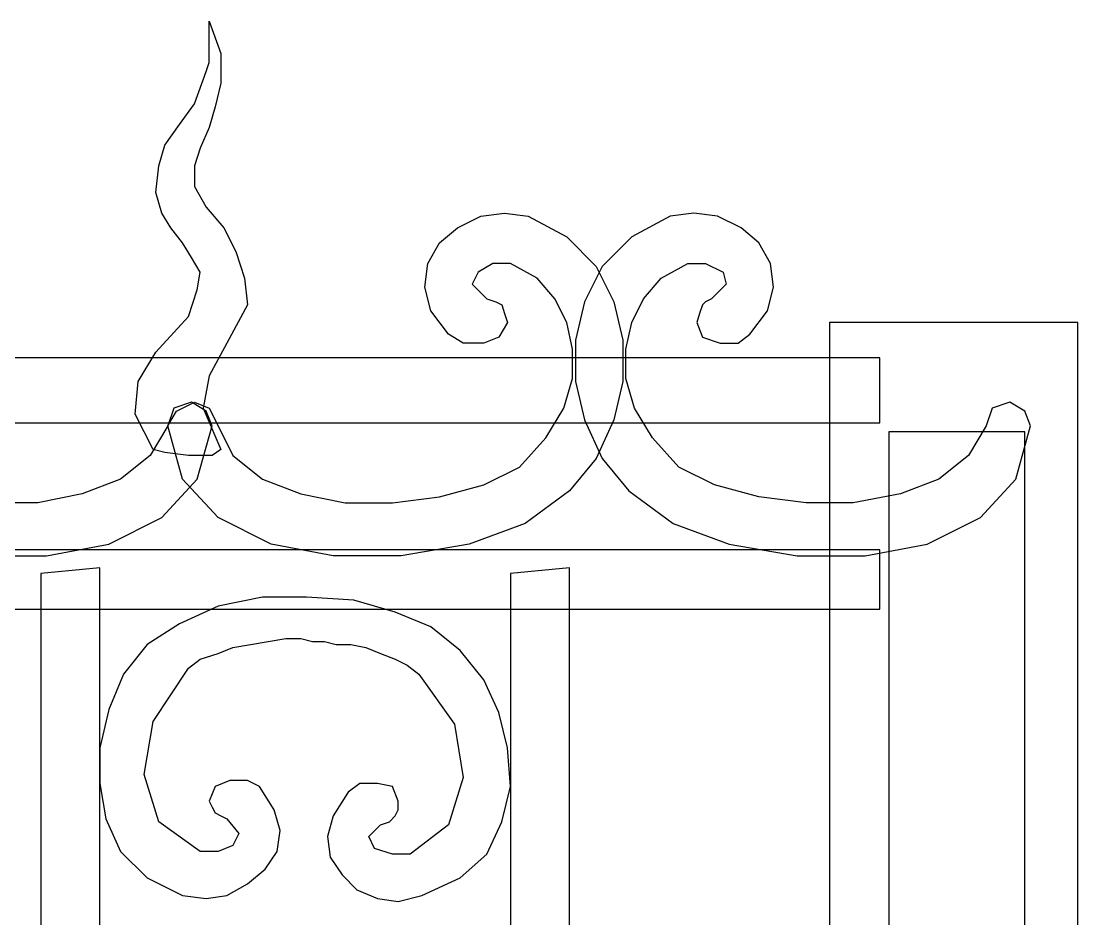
# Model space of a CAD drawing. Header units: centimetres. Extents: x -55 to 55, y -47 to 50.
# Drawn here: x 27.4 to 53.38, y 28.15 to 50.22 of the extents above; entities that cross this region are included whole.
import ezdxf

# ---------------------------------------------------------------- set-up
doc = ezdxf.new("R2010")
doc.units = ezdxf.units.CM
doc.header["$MEASUREMENT"] = 0
doc.layers.add('layer 1', color=7, linetype='Continuous')

msp = doc.modelspace()

# ---------------------------------------------------------------- linework, layer by layer
at = {"layer": 'layer 1', "color": 108}
for points, knots in [([(32.96782, 43.25055), (32.96782, 43.25055), (32.89517, 43.9044), (32.89517, 43.9044), (32.89517, 43.9044), (32.89517, 43.9044), (32.67722, 44.55825), (32.67722, 44.55825), (32.67722, 44.55825), (32.67722, 44.55825), (32.38662, 45.13945), (32.38662, 45.13945), (32.38662, 45.13945), (32.38662, 45.13945), (31.95072, 45.648), (31.95072, 45.648), (31.95072, 45.648), (31.95072, 45.648), (31.66012, 46.15655), (31.66012, 46.15655), (31.66012, 46.15655), (31.66012, 46.15655), (31.66012, 46.6651), (31.66012, 46.6651), (31.66012, 46.6651), (31.66012, 46.6651), (31.80542, 47.101), (31.80542, 47.101), (31.80542, 47.101), (31.80542, 47.101), (32.02337, 47.60955), (32.02337, 47.60955), (32.02337, 47.60955), (32.02337, 47.60955), (32.16867, 48.1181), (32.16867, 48.1181), (32.16867, 48.1181), (32.16867, 48.1181), (32.31397, 48.6993), (32.31397, 48.6993), (32.31397, 48.6993), (32.31397, 48.6993), (32.31397, 49.4258), (32.31397, 49.4258), (32.31397, 49.4258), (32.31397, 49.4258), (32.02337, 50.22495), (32.02337, 50.22495), (32.02337, 50.22495), (32.02337, 50.22495), (32.02337, 49.8617), (32.02337, 49.8617), (32.02337, 49.8617), (32.02337, 49.8617), (32.02337, 49.49845), (32.02337, 49.49845), (32.02337, 49.49845), (32.02337, 49.49845), (32.02337, 49.20785), (32.02337, 49.20785), (32.02337, 49.20785), (32.02337, 49.20785), (31.95072, 48.9899), (31.95072, 48.9899), (31.95072, 48.9899), (31.95072, 48.9899), (31.66012, 48.19075), (31.66012, 48.19075), (31.66012, 48.19075), (31.66012, 48.19075), (31.29687, 47.6822), (31.29687, 47.6822), (31.29687, 47.6822), (31.29687, 47.6822), (30.93362, 47.17365), (30.93362, 47.17365), (30.93362, 47.17365), (30.93362, 47.17365), (30.78832, 46.6651), (30.78832, 46.6651), (30.78832, 46.6651), (30.78832, 46.6651), (30.71567, 46.01125), (30.71567, 46.01125), (30.71567, 46.01125), (30.71567, 46.01125), (30.86097, 45.5027), (30.86097, 45.5027), (30.86097, 45.5027), (30.86097, 45.5027), (31.07892, 45.13945), (31.07892, 45.13945), (31.07892, 45.13945), (31.07892, 45.13945), (31.36952, 44.7762), (31.36952, 44.7762), (31.36952, 44.7762), (31.36952, 44.7762), (31.58747, 44.41295), (31.58747, 44.41295), (31.58747, 44.41295), (31.58747, 44.41295), (31.80542, 44.0497), (31.80542, 44.0497), (31.80542, 44.0497), (31.80542, 44.0497), (31.73277, 43.6138), (31.73277, 43.6138), (31.73277, 43.6138), (31.73277, 43.6138), (31.51482, 42.95995), (31.51482, 42.95995), (31.51482, 42.95995), (31.51482, 42.95995), (30.71567, 42.08815), (30.71567, 42.08815), (30.71567, 42.08815), (30.71567, 42.08815), (30.27977, 41.36165), (30.27977, 41.36165), (30.27977, 41.36165), (30.27977, 41.36165), (30.20712, 40.5625), (30.20712, 40.5625), (30.20712, 40.5625), (30.20712, 40.5625), (30.64302, 39.6907), (30.64302, 39.6907), (30.64302, 39.6907), (30.64302, 39.6907), (30.93362, 39.61805), (30.93362, 39.61805), (30.93362, 39.61805), (30.93362, 39.61805), (31.51482, 39.5454), (31.51482, 39.5454), (31.51482, 39.5454), (31.51482, 39.5454), (32.09602, 39.5454), (32.09602, 39.5454), (32.09602, 39.5454), (32.09602, 39.5454), (32.31397, 39.6907), (32.31397, 39.6907), (32.31397, 39.6907), (32.31397, 39.6907), (31.87807, 40.7078), (31.87807, 40.7078), (31.87807, 40.7078), (31.87807, 40.7078), (32.02337, 41.50695), (32.02337, 41.50695), (32.02337, 41.50695), (32.02337, 41.50695), (32.45927, 42.3061), (32.45927, 42.3061), (32.45927, 42.3061), (32.45927, 42.3061), (32.96782, 43.25055), (32.96782, 43.25055)], [0, 0, 0, 0, 0.025, 0.025, 0.025, 0.025, 0.05, 0.05, 0.05, 0.05, 0.075, 0.075, 0.075, 0.075, 0.1, 0.1, 0.1, 0.1, 0.125, 0.125, 0.125, 0.125, 0.15, 0.15, 0.15, 0.15, 0.175, 0.175, 0.175, 0.175, 0.2, 0.2, 0.2, 0.2, 0.225, 0.225, 0.225, 0.225, 0.25, 0.25, 0.25, 0.25, 0.275, 0.275, 0.275, 0.275, 0.3, 0.3, 0.3, 0.3, 0.325, 0.325, 0.325, 0.325, 0.35, 0.35, 0.35, 0.35, 0.375, 0.375, 0.375, 0.375, 0.4, 0.4, 0.4, 0.4, 0.425, 0.425, 0.425, 0.425, 0.45, 0.45, 0.45, 0.45, 0.475, 0.475, 0.475, 0.475, 0.5, 0.5, 0.5, 0.5, 0.525, 0.525, 0.525, 0.525, 0.55, 0.55, 0.55, 0.55, 0.575, 0.575, 0.575, 0.575, 0.6, 0.6, 0.6, 0.6, 0.625, 0.625, 0.625, 0.625, 0.65, 0.65, 0.65, 0.65, 0.675, 0.675, 0.675, 0.675, 0.7, 0.7, 0.7, 0.7, 0.725, 0.725, 0.725, 0.725, 0.75, 0.75, 0.75, 0.75, 0.775, 0.775, 0.775, 0.775, 0.8, 0.8, 0.8, 0.8, 0.825, 0.825, 0.825, 0.825, 0.85, 0.85, 0.85, 0.85, 0.875, 0.875, 0.875, 0.875, 0.9, 0.9, 0.9, 0.9, 0.925, 0.925, 0.925, 0.925, 0.95, 0.95, 0.95, 0.95, 0.975, 0.975, 0.975, 0.975, 1, 1, 1, 1]), ([(24.39512, 43.39585), (24.39512, 43.39585), (24.68572, 43.7591), (24.68572, 43.7591), (24.68572, 43.7591), (24.68572, 43.7591), (24.54042, 44.0497), (24.54042, 44.0497), (24.54042, 44.0497), (24.54042, 44.0497), (24.10452, 44.26765), (24.10452, 44.26765), (24.10452, 44.26765), (24.10452, 44.26765), (23.66861, 44.26765), (23.66861, 44.26765), (23.66861, 44.26765), (23.66861, 44.26765), (23.08741, 43.9044), (23.08741, 43.9044), (23.08741, 43.9044), (23.08741, 43.9044), (22.65151, 43.39585), (22.65151, 43.39585), (22.65151, 43.39585), (22.65151, 43.39585), (22.28826, 42.81465), (22.28826, 42.81465), (22.28826, 42.81465), (22.28826, 42.81465), (22.14296, 42.1608), (22.14296, 42.1608), (22.14296, 42.1608), (22.14296, 42.1608), (22.21561, 41.4343), (22.21561, 41.4343), (22.21561, 41.4343), (22.21561, 41.4343), (22.43356, 40.7078), (22.43356, 40.7078), (22.43356, 40.7078), (22.43356, 40.7078), (22.79681, 39.9813), (22.79681, 39.9813), (22.79681, 39.9813), (22.79681, 39.9813), (23.45066, 39.2548), (23.45066, 39.2548), (23.45066, 39.2548), (23.45066, 39.2548), (24.39512, 38.8189), (24.39512, 38.8189), (24.39512, 38.8189), (24.39512, 38.8189), (25.48487, 38.5283), (25.48487, 38.5283), (25.48487, 38.5283), (25.48487, 38.5283), (26.64727, 38.383), (26.64727, 38.383), (26.64727, 38.383), (26.64727, 38.383), (27.80967, 38.383), (27.80967, 38.383), (27.80967, 38.383), (27.80967, 38.383), (28.89942, 38.60095), (28.89942, 38.60095), (28.89942, 38.60095), (28.89942, 38.60095), (29.84387, 38.9642), (29.84387, 38.9642), (29.84387, 38.9642), (29.84387, 38.9642), (30.57037, 39.5454), (30.57037, 39.5454), (30.57037, 39.5454), (30.57037, 39.5454), (31.00627, 40.2719), (31.00627, 40.2719), (31.00627, 40.2719), (31.00627, 40.2719), (31.15157, 40.7078), (31.15157, 40.7078), (31.15157, 40.7078), (31.15157, 40.7078), (31.58747, 40.8531), (31.58747, 40.8531), (31.58747, 40.8531), (31.58747, 40.8531), (31.95072, 40.63515), (31.95072, 40.63515), (31.95072, 40.63515), (31.95072, 40.63515), (32.09602, 40.2719), (32.09602, 40.2719), (32.09602, 40.2719), (32.09602, 40.2719), (31.73277, 38.9642), (31.73277, 38.9642), (31.73277, 38.9642), (31.73277, 38.9642), (30.86097, 38.01975), (30.86097, 38.01975), (30.86097, 38.01975), (30.86097, 38.01975), (29.55327, 37.3659), (29.55327, 37.3659), (29.55327, 37.3659), (29.55327, 37.3659), (28.02762, 37.0753), (28.02762, 37.0753), (28.02762, 37.0753), (28.02762, 37.0753), (26.35667, 37.0753), (26.35667, 37.0753), (26.35667, 37.0753), (26.35667, 37.0753), (24.68572, 37.3659), (24.68572, 37.3659), (24.68572, 37.3659), (24.68572, 37.3659), (23.30536, 37.87445), (23.30536, 37.87445), (23.30536, 37.87445), (23.30536, 37.87445), (22.21561, 38.6736), (22.21561, 38.6736), (22.21561, 38.6736), (22.21561, 38.6736), (21.56176, 39.47275), (21.56176, 39.47275), (21.56176, 39.47275), (21.56176, 39.47275), (21.12586, 40.4172), (21.12586, 40.4172), (21.12586, 40.4172), (21.12586, 40.4172), (20.90791, 41.36165), (20.90791, 41.36165), (20.90791, 41.36165), (20.90791, 41.36165), (20.90791, 42.37875), (20.90791, 42.37875), (20.90791, 42.37875), (20.90791, 42.37875), (21.12586, 43.3232), (21.12586, 43.3232), (21.12586, 43.3232), (21.12586, 43.3232), (21.56176, 44.195), (21.56176, 44.195), (21.56176, 44.195), (21.56176, 44.195), (22.28826, 44.9215), (22.28826, 44.9215), (22.28826, 44.9215), (22.28826, 44.9215), (23.23271, 45.43005), (23.23271, 45.43005), (23.23271, 45.43005), (23.23271, 45.43005), (23.81391, 45.5027), (23.81391, 45.5027), (23.81391, 45.5027), (23.81391, 45.5027), (24.46777, 45.43005), (24.46777, 45.43005), (24.46777, 45.43005), (24.46777, 45.43005), (24.97632, 45.13945), (24.97632, 45.13945), (24.97632, 45.13945), (24.97632, 45.13945), (25.41222, 44.7762), (25.41222, 44.7762), (25.41222, 44.7762), (25.41222, 44.7762), (25.70282, 44.26765), (25.70282, 44.26765), (25.70282, 44.26765), (25.70282, 44.26765), (25.84812, 43.68645), (25.84812, 43.68645), (25.84812, 43.68645), (25.84812, 43.68645), (25.63017, 43.10525), (25.63017, 43.10525), (25.63017, 43.10525), (25.63017, 43.10525), (25.19427, 42.52405), (25.19427, 42.52405), (25.19427, 42.52405), (25.19427, 42.52405), (24.90367, 42.3061), (24.90367, 42.3061), (24.90367, 42.3061), (24.90367, 42.3061), (24.46777, 42.3061), (24.46777, 42.3061), (24.46777, 42.3061), (24.46777, 42.3061), (24.03186, 42.4514), (24.03186, 42.4514), (24.03186, 42.4514), (24.03186, 42.4514), (23.88656, 42.81465), (23.88656, 42.81465), (23.88656, 42.81465), (23.88656, 42.81465), (23.95921, 43.0326), (23.95921, 43.0326), (23.95921, 43.0326), (23.95921, 43.0326), (24.03186, 43.25055), (24.03186, 43.25055), (24.03186, 43.25055), (24.03186, 43.25055), (24.17717, 43.3232), (24.17717, 43.3232), (24.17717, 43.3232), (24.17717, 43.3232), (24.39512, 43.39585), (24.39512, 43.39585)], [0, 0, 0, 0, 0.01785714, 0.01785714, 0.01785714, 0.01785714, 0.03571429, 0.03571429, 0.03571429, 0.03571429, 0.05357143, 0.05357143, 0.05357143, 0.05357143, 0.07142857, 0.07142857, 0.07142857, 0.07142857, 0.08928571, 0.08928571, 0.08928571, 0.08928571, 0.10714286, 0.10714286, 0.10714286, 0.10714286, 0.125, 0.125, 0.125, 0.125, 0.14285714, 0.14285714, 0.14285714, 0.14285714, 0.16071429, 0.16071429, 0.16071429, 0.16071429, 0.17857143, 0.17857143, 0.17857143, 0.17857143, 0.19642857, 0.19642857, 0.19642857, 0.19642857, 0.21428571, 0.21428571, 0.21428571, 0.21428571, 0.23214286, 0.23214286, 0.23214286, 0.23214286, 0.25, 0.25, 0.25, 0.25, 0.26785714, 0.26785714, 0.26785714, 0.26785714, 0.28571429, 0.28571429, 0.28571429, 0.28571429, 0.30357143, 0.30357143, 0.30357143, 0.30357143, 0.32142857, 0.32142857, 0.32142857, 0.32142857, 0.33928571, 0.33928571, 0.33928571, 0.33928571, 0.35714286, 0.35714286, 0.35714286, 0.35714286, 0.375, 0.375, 0.375, 0.375, 0.39285714, 0.39285714, 0.39285714, 0.39285714, 0.41071429, 0.41071429, 0.41071429, 0.41071429, 0.42857143, 0.42857143, 0.42857143, 0.42857143, 0.44642857, 0.44642857, 0.44642857, 0.44642857, 0.46428571, 0.46428571, 0.46428571, 0.46428571, 0.48214286, 0.48214286, 0.48214286, 0.48214286, 0.5, 0.5, 0.5, 0.5, 0.51785714, 0.51785714, 0.51785714, 0.51785714, 0.53571429, 0.53571429, 0.53571429, 0.53571429, 0.55357143, 0.55357143, 0.55357143, 0.55357143, 0.57142857, 0.57142857, 0.57142857, 0.57142857, 0.58928571, 0.58928571, 0.58928571, 0.58928571, 0.60714286, 0.60714286, 0.60714286, 0.60714286, 0.625, 0.625, 0.625, 0.625, 0.64285714, 0.64285714, 0.64285714, 0.64285714, 0.66071429, 0.66071429, 0.66071429, 0.66071429, 0.67857143, 0.67857143, 0.67857143, 0.67857143, 0.69642857, 0.69642857, 0.69642857, 0.69642857, 0.71428571, 0.71428571, 0.71428571, 0.71428571, 0.73214286, 0.73214286, 0.73214286, 0.73214286, 0.75, 0.75, 0.75, 0.75, 0.76785714, 0.76785714, 0.76785714, 0.76785714, 0.78571429, 0.78571429, 0.78571429, 0.78571429, 0.80357143, 0.80357143, 0.80357143, 0.80357143, 0.82142857, 0.82142857, 0.82142857, 0.82142857, 0.83928571, 0.83928571, 0.83928571, 0.83928571, 0.85714286, 0.85714286, 0.85714286, 0.85714286, 0.875, 0.875, 0.875, 0.875, 0.89285714, 0.89285714, 0.89285714, 0.89285714, 0.91071429, 0.91071429, 0.91071429, 0.91071429, 0.92857143, 0.92857143, 0.92857143, 0.92857143, 0.94642857, 0.94642857, 0.94642857, 0.94642857, 0.96428571, 0.96428571, 0.96428571, 0.96428571, 0.98214286, 0.98214286, 0.98214286, 0.98214286, 1, 1, 1, 1]), ([(38.85247, 43.39585), (38.85247, 43.39585), (38.48922, 43.7591), (38.48922, 43.7591), (38.48922, 43.7591), (38.48922, 43.7591), (38.63452, 44.0497), (38.63452, 44.0497), (38.63452, 44.0497), (38.63452, 44.0497), (38.99777, 44.26765), (38.99777, 44.26765), (38.99777, 44.26765), (38.99777, 44.26765), (39.43367, 44.26765), (39.43367, 44.26765), (39.43367, 44.26765), (39.43367, 44.26765), (40.08752, 43.9044), (40.08752, 43.9044), (40.08752, 43.9044), (40.08752, 43.9044), (40.52342, 43.39585), (40.52342, 43.39585), (40.52342, 43.39585), (40.52342, 43.39585), (40.81402, 42.81465), (40.81402, 42.81465), (40.81402, 42.81465), (40.81402, 42.81465), (40.95932, 42.1608), (40.95932, 42.1608), (40.95932, 42.1608), (40.95932, 42.1608), (40.95932, 41.4343), (40.95932, 41.4343), (40.95932, 41.4343), (40.95932, 41.4343), (40.74137, 40.7078), (40.74137, 40.7078), (40.74137, 40.7078), (40.74137, 40.7078), (40.30547, 39.9813), (40.30547, 39.9813), (40.30547, 39.9813), (40.30547, 39.9813), (39.65162, 39.2548), (39.65162, 39.2548), (39.65162, 39.2548), (39.65162, 39.2548), (38.77982, 38.8189), (38.77982, 38.8189), (38.77982, 38.8189), (38.77982, 38.8189), (37.69007, 38.5283), (37.69007, 38.5283), (37.69007, 38.5283), (37.69007, 38.5283), (36.52767, 38.383), (36.52767, 38.383), (36.52767, 38.383), (36.52767, 38.383), (35.36527, 38.383), (35.36527, 38.383), (35.36527, 38.383), (35.36527, 38.383), (34.27552, 38.60095), (34.27552, 38.60095), (34.27552, 38.60095), (34.27552, 38.60095), (33.33107, 38.9642), (33.33107, 38.9642), (33.33107, 38.9642), (33.33107, 38.9642), (32.60457, 39.5454), (32.60457, 39.5454), (32.60457, 39.5454), (32.60457, 39.5454), (32.24132, 40.2719), (32.24132, 40.2719), (32.24132, 40.2719), (32.24132, 40.2719), (32.02337, 40.7078), (32.02337, 40.7078), (32.02337, 40.7078), (32.02337, 40.7078), (31.66012, 40.8531), (31.66012, 40.8531), (31.66012, 40.8531), (31.66012, 40.8531), (31.22422, 40.63515), (31.22422, 40.63515), (31.22422, 40.63515), (31.22422, 40.63515), (31.00627, 40.2719), (31.00627, 40.2719), (31.00627, 40.2719), (31.00627, 40.2719), (31.36952, 38.9642), (31.36952, 38.9642), (31.36952, 38.9642), (31.36952, 38.9642), (32.24132, 38.01975), (32.24132, 38.01975), (32.24132, 38.01975), (32.24132, 38.01975), (33.54902, 37.3659), (33.54902, 37.3659), (33.54902, 37.3659), (33.54902, 37.3659), (35.07467, 37.0753), (35.07467, 37.0753), (35.07467, 37.0753), (35.07467, 37.0753), (36.74562, 37.0753), (36.74562, 37.0753), (36.74562, 37.0753), (36.74562, 37.0753), (38.41657, 37.3659), (38.41657, 37.3659), (38.41657, 37.3659), (38.41657, 37.3659), (39.79692, 37.87445), (39.79692, 37.87445), (39.79692, 37.87445), (39.79692, 37.87445), (40.88667, 38.6736), (40.88667, 38.6736), (40.88667, 38.6736), (40.88667, 38.6736), (41.54052, 39.47275), (41.54052, 39.47275), (41.54052, 39.47275), (41.54052, 39.47275), (41.97642, 40.4172), (41.97642, 40.4172), (41.97642, 40.4172), (41.97642, 40.4172), (42.19437, 41.36165), (42.19437, 41.36165), (42.19437, 41.36165), (42.19437, 41.36165), (42.19437, 42.37875), (42.19437, 42.37875), (42.19437, 42.37875), (42.19437, 42.37875), (41.97642, 43.3232), (41.97642, 43.3232), (41.97642, 43.3232), (41.97642, 43.3232), (41.54052, 44.195), (41.54052, 44.195), (41.54052, 44.195), (41.54052, 44.195), (40.81402, 44.9215), (40.81402, 44.9215), (40.81402, 44.9215), (40.81402, 44.9215), (39.86957, 45.43005), (39.86957, 45.43005), (39.86957, 45.43005), (39.86957, 45.43005), (39.28837, 45.5027), (39.28837, 45.5027), (39.28837, 45.5027), (39.28837, 45.5027), (38.70717, 45.43005), (38.70717, 45.43005), (38.70717, 45.43005), (38.70717, 45.43005), (38.12597, 45.13945), (38.12597, 45.13945), (38.12597, 45.13945), (38.12597, 45.13945), (37.69007, 44.7762), (37.69007, 44.7762), (37.69007, 44.7762), (37.69007, 44.7762), (37.39947, 44.26765), (37.39947, 44.26765), (37.39947, 44.26765), (37.39947, 44.26765), (37.32682, 43.68645), (37.32682, 43.68645), (37.32682, 43.68645), (37.32682, 43.68645), (37.47212, 43.10525), (37.47212, 43.10525), (37.47212, 43.10525), (37.47212, 43.10525), (37.90802, 42.52405), (37.90802, 42.52405), (37.90802, 42.52405), (37.90802, 42.52405), (38.27127, 42.3061), (38.27127, 42.3061), (38.27127, 42.3061), (38.27127, 42.3061), (38.77982, 42.3061), (38.77982, 42.3061), (38.77982, 42.3061), (38.77982, 42.3061), (39.14307, 42.4514), (39.14307, 42.4514), (39.14307, 42.4514), (39.14307, 42.4514), (39.36102, 42.81465), (39.36102, 42.81465), (39.36102, 42.81465), (39.36102, 42.81465), (39.28837, 43.0326), (39.28837, 43.0326), (39.28837, 43.0326), (39.28837, 43.0326), (39.21572, 43.25055), (39.21572, 43.25055), (39.21572, 43.25055), (39.21572, 43.25055), (39.07042, 43.3232), (39.07042, 43.3232), (39.07042, 43.3232), (39.07042, 43.3232), (38.85247, 43.39585), (38.85247, 43.39585)], [0, 0, 0, 0, 0.01785714, 0.01785714, 0.01785714, 0.01785714, 0.03571429, 0.03571429, 0.03571429, 0.03571429, 0.05357143, 0.05357143, 0.05357143, 0.05357143, 0.07142857, 0.07142857, 0.07142857, 0.07142857, 0.08928571, 0.08928571, 0.08928571, 0.08928571, 0.10714286, 0.10714286, 0.10714286, 0.10714286, 0.125, 0.125, 0.125, 0.125, 0.14285714, 0.14285714, 0.14285714, 0.14285714, 0.16071429, 0.16071429, 0.16071429, 0.16071429, 0.17857143, 0.17857143, 0.17857143, 0.17857143, 0.19642857, 0.19642857, 0.19642857, 0.19642857, 0.21428571, 0.21428571, 0.21428571, 0.21428571, 0.23214286, 0.23214286, 0.23214286, 0.23214286, 0.25, 0.25, 0.25, 0.25, 0.26785714, 0.26785714, 0.26785714, 0.26785714, 0.28571429, 0.28571429, 0.28571429, 0.28571429, 0.30357143, 0.30357143, 0.30357143, 0.30357143, 0.32142857, 0.32142857, 0.32142857, 0.32142857, 0.33928571, 0.33928571, 0.33928571, 0.33928571, 0.35714286, 0.35714286, 0.35714286, 0.35714286, 0.375, 0.375, 0.375, 0.375, 0.39285714, 0.39285714, 0.39285714, 0.39285714, 0.41071429, 0.41071429, 0.41071429, 0.41071429, 0.42857143, 0.42857143, 0.42857143, 0.42857143, 0.44642857, 0.44642857, 0.44642857, 0.44642857, 0.46428571, 0.46428571, 0.46428571, 0.46428571, 0.48214286, 0.48214286, 0.48214286, 0.48214286, 0.5, 0.5, 0.5, 0.5, 0.51785714, 0.51785714, 0.51785714, 0.51785714, 0.53571429, 0.53571429, 0.53571429, 0.53571429, 0.55357143, 0.55357143, 0.55357143, 0.55357143, 0.57142857, 0.57142857, 0.57142857, 0.57142857, 0.58928571, 0.58928571, 0.58928571, 0.58928571, 0.60714286, 0.60714286, 0.60714286, 0.60714286, 0.625, 0.625, 0.625, 0.625, 0.64285714, 0.64285714, 0.64285714, 0.64285714, 0.66071429, 0.66071429, 0.66071429, 0.66071429, 0.67857143, 0.67857143, 0.67857143, 0.67857143, 0.69642857, 0.69642857, 0.69642857, 0.69642857, 0.71428571, 0.71428571, 0.71428571, 0.71428571, 0.73214286, 0.73214286, 0.73214286, 0.73214286, 0.75, 0.75, 0.75, 0.75, 0.76785714, 0.76785714, 0.76785714, 0.76785714, 0.78571429, 0.78571429, 0.78571429, 0.78571429, 0.80357143, 0.80357143, 0.80357143, 0.80357143, 0.82142857, 0.82142857, 0.82142857, 0.82142857, 0.83928571, 0.83928571, 0.83928571, 0.83928571, 0.85714286, 0.85714286, 0.85714286, 0.85714286, 0.875, 0.875, 0.875, 0.875, 0.89285714, 0.89285714, 0.89285714, 0.89285714, 0.91071429, 0.91071429, 0.91071429, 0.91071429, 0.92857143, 0.92857143, 0.92857143, 0.92857143, 0.94642857, 0.94642857, 0.94642857, 0.94642857, 0.96428571, 0.96428571, 0.96428571, 0.96428571, 0.98214286, 0.98214286, 0.98214286, 0.98214286, 1, 1, 1, 1]), ([(44.37387, 43.39585), (44.37387, 43.39585), (44.73712, 43.7591), (44.73712, 43.7591), (44.73712, 43.7591), (44.73712, 43.7591), (44.66447, 44.0497), (44.66447, 44.0497), (44.66447, 44.0497), (44.66447, 44.0497), (44.22857, 44.26765), (44.22857, 44.26765), (44.22857, 44.26765), (44.22857, 44.26765), (43.79267, 44.26765), (43.79267, 44.26765), (43.79267, 44.26765), (43.79267, 44.26765), (43.13882, 43.9044), (43.13882, 43.9044), (43.13882, 43.9044), (43.13882, 43.9044), (42.70292, 43.39585), (42.70292, 43.39585), (42.70292, 43.39585), (42.70292, 43.39585), (42.41232, 42.81465), (42.41232, 42.81465), (42.41232, 42.81465), (42.41232, 42.81465), (42.26702, 42.1608), (42.26702, 42.1608), (42.26702, 42.1608), (42.26702, 42.1608), (42.26702, 41.4343), (42.26702, 41.4343), (42.26702, 41.4343), (42.26702, 41.4343), (42.48497, 40.7078), (42.48497, 40.7078), (42.48497, 40.7078), (42.48497, 40.7078), (42.92087, 39.9813), (42.92087, 39.9813), (42.92087, 39.9813), (42.92087, 39.9813), (43.57472, 39.2548), (43.57472, 39.2548), (43.57472, 39.2548), (43.57472, 39.2548), (44.44652, 38.8189), (44.44652, 38.8189), (44.44652, 38.8189), (44.44652, 38.8189), (45.53627, 38.5283), (45.53627, 38.5283), (45.53627, 38.5283), (45.53627, 38.5283), (46.69867, 38.383), (46.69867, 38.383), (46.69867, 38.383), (46.69867, 38.383), (47.86107, 38.383), (47.86107, 38.383), (47.86107, 38.383), (47.86107, 38.383), (49.02347, 38.60095), (49.02347, 38.60095), (49.02347, 38.60095), (49.02347, 38.60095), (49.96792, 38.9642), (49.96792, 38.9642), (49.96792, 38.9642), (49.96792, 38.9642), (50.69442, 39.5454), (50.69442, 39.5454), (50.69442, 39.5454), (50.69442, 39.5454), (51.13032, 40.2719), (51.13032, 40.2719), (51.13032, 40.2719), (51.13032, 40.2719), (51.27562, 40.7078), (51.27562, 40.7078), (51.27562, 40.7078), (51.27562, 40.7078), (51.71152, 40.8531), (51.71152, 40.8531), (51.71152, 40.8531), (51.71152, 40.8531), (52.07477, 40.63515), (52.07477, 40.63515), (52.07477, 40.63515), (52.07477, 40.63515), (52.22007, 40.2719), (52.22007, 40.2719), (52.22007, 40.2719), (52.22007, 40.2719), (51.85682, 38.9642), (51.85682, 38.9642), (51.85682, 38.9642), (51.85682, 38.9642), (50.98502, 38.01975), (50.98502, 38.01975), (50.98502, 38.01975), (50.98502, 38.01975), (49.67732, 37.3659), (49.67732, 37.3659), (49.67732, 37.3659), (49.67732, 37.3659), (48.15167, 37.0753), (48.15167, 37.0753), (48.15167, 37.0753), (48.15167, 37.0753), (46.48072, 37.0753), (46.48072, 37.0753), (46.48072, 37.0753), (46.48072, 37.0753), (44.80977, 37.3659), (44.80977, 37.3659), (44.80977, 37.3659), (44.80977, 37.3659), (43.42942, 37.87445), (43.42942, 37.87445), (43.42942, 37.87445), (43.42942, 37.87445), (42.33967, 38.6736), (42.33967, 38.6736), (42.33967, 38.6736), (42.33967, 38.6736), (41.68582, 39.47275), (41.68582, 39.47275), (41.68582, 39.47275), (41.68582, 39.47275), (41.24992, 40.4172), (41.24992, 40.4172), (41.24992, 40.4172), (41.24992, 40.4172), (41.03197, 41.36165), (41.03197, 41.36165), (41.03197, 41.36165), (41.03197, 41.36165), (41.03197, 42.37875), (41.03197, 42.37875), (41.03197, 42.37875), (41.03197, 42.37875), (41.24992, 43.3232), (41.24992, 43.3232), (41.24992, 43.3232), (41.24992, 43.3232), (41.68582, 44.195), (41.68582, 44.195), (41.68582, 44.195), (41.68582, 44.195), (42.41232, 44.9215), (42.41232, 44.9215), (42.41232, 44.9215), (42.41232, 44.9215), (43.35677, 45.43005), (43.35677, 45.43005), (43.35677, 45.43005), (43.35677, 45.43005), (43.93797, 45.5027), (43.93797, 45.5027), (43.93797, 45.5027), (43.93797, 45.5027), (44.51917, 45.43005), (44.51917, 45.43005), (44.51917, 45.43005), (44.51917, 45.43005), (45.10037, 45.13945), (45.10037, 45.13945), (45.10037, 45.13945), (45.10037, 45.13945), (45.53627, 44.7762), (45.53627, 44.7762), (45.53627, 44.7762), (45.53627, 44.7762), (45.82687, 44.26765), (45.82687, 44.26765), (45.82687, 44.26765), (45.82687, 44.26765), (45.89952, 43.68645), (45.89952, 43.68645), (45.89952, 43.68645), (45.89952, 43.68645), (45.75422, 43.10525), (45.75422, 43.10525), (45.75422, 43.10525), (45.75422, 43.10525), (45.31832, 42.52405), (45.31832, 42.52405), (45.31832, 42.52405), (45.31832, 42.52405), (45.02772, 42.3061), (45.02772, 42.3061), (45.02772, 42.3061), (45.02772, 42.3061), (44.59182, 42.3061), (44.59182, 42.3061), (44.59182, 42.3061), (44.59182, 42.3061), (44.15592, 42.4514), (44.15592, 42.4514), (44.15592, 42.4514), (44.15592, 42.4514), (44.01062, 42.81465), (44.01062, 42.81465), (44.01062, 42.81465), (44.01062, 42.81465), (44.08327, 43.0326), (44.08327, 43.0326), (44.08327, 43.0326), (44.08327, 43.0326), (44.15592, 43.25055), (44.15592, 43.25055), (44.15592, 43.25055), (44.15592, 43.25055), (44.22857, 43.3232), (44.22857, 43.3232), (44.22857, 43.3232), (44.22857, 43.3232), (44.37387, 43.39585), (44.37387, 43.39585)], [0, 0, 0, 0, 0.01785714, 0.01785714, 0.01785714, 0.01785714, 0.03571429, 0.03571429, 0.03571429, 0.03571429, 0.05357143, 0.05357143, 0.05357143, 0.05357143, 0.07142857, 0.07142857, 0.07142857, 0.07142857, 0.08928571, 0.08928571, 0.08928571, 0.08928571, 0.10714286, 0.10714286, 0.10714286, 0.10714286, 0.125, 0.125, 0.125, 0.125, 0.14285714, 0.14285714, 0.14285714, 0.14285714, 0.16071429, 0.16071429, 0.16071429, 0.16071429, 0.17857143, 0.17857143, 0.17857143, 0.17857143, 0.19642857, 0.19642857, 0.19642857, 0.19642857, 0.21428571, 0.21428571, 0.21428571, 0.21428571, 0.23214286, 0.23214286, 0.23214286, 0.23214286, 0.25, 0.25, 0.25, 0.25, 0.26785714, 0.26785714, 0.26785714, 0.26785714, 0.28571429, 0.28571429, 0.28571429, 0.28571429, 0.30357143, 0.30357143, 0.30357143, 0.30357143, 0.32142857, 0.32142857, 0.32142857, 0.32142857, 0.33928571, 0.33928571, 0.33928571, 0.33928571, 0.35714286, 0.35714286, 0.35714286, 0.35714286, 0.375, 0.375, 0.375, 0.375, 0.39285714, 0.39285714, 0.39285714, 0.39285714, 0.41071429, 0.41071429, 0.41071429, 0.41071429, 0.42857143, 0.42857143, 0.42857143, 0.42857143, 0.44642857, 0.44642857, 0.44642857, 0.44642857, 0.46428571, 0.46428571, 0.46428571, 0.46428571, 0.48214286, 0.48214286, 0.48214286, 0.48214286, 0.5, 0.5, 0.5, 0.5, 0.51785714, 0.51785714, 0.51785714, 0.51785714, 0.53571429, 0.53571429, 0.53571429, 0.53571429, 0.55357143, 0.55357143, 0.55357143, 0.55357143, 0.57142857, 0.57142857, 0.57142857, 0.57142857, 0.58928571, 0.58928571, 0.58928571, 0.58928571, 0.60714286, 0.60714286, 0.60714286, 0.60714286, 0.625, 0.625, 0.625, 0.625, 0.64285714, 0.64285714, 0.64285714, 0.64285714, 0.66071429, 0.66071429, 0.66071429, 0.66071429, 0.67857143, 0.67857143, 0.67857143, 0.67857143, 0.69642857, 0.69642857, 0.69642857, 0.69642857, 0.71428571, 0.71428571, 0.71428571, 0.71428571, 0.73214286, 0.73214286, 0.73214286, 0.73214286, 0.75, 0.75, 0.75, 0.75, 0.76785714, 0.76785714, 0.76785714, 0.76785714, 0.78571429, 0.78571429, 0.78571429, 0.78571429, 0.80357143, 0.80357143, 0.80357143, 0.80357143, 0.82142857, 0.82142857, 0.82142857, 0.82142857, 0.83928571, 0.83928571, 0.83928571, 0.83928571, 0.85714286, 0.85714286, 0.85714286, 0.85714286, 0.875, 0.875, 0.875, 0.875, 0.89285714, 0.89285714, 0.89285714, 0.89285714, 0.91071429, 0.91071429, 0.91071429, 0.91071429, 0.92857143, 0.92857143, 0.92857143, 0.92857143, 0.94642857, 0.94642857, 0.94642857, 0.94642857, 0.96428571, 0.96428571, 0.96428571, 0.96428571, 0.98214286, 0.98214286, 0.98214286, 0.98214286, 1, 1, 1, 1]), ([(47.27987, 42.81465), (47.27987, 42.81465), (53.38247, 42.81465), (53.38247, 42.81465), (53.38247, 42.81465), (53.38247, 42.81465), (53.38247, -42.69443), (53.38247, -42.69443), (53.38247, -42.69443), (53.38247, -42.69443), (47.27987, -42.69443), (47.27987, -42.69443), (47.27987, -42.69443), (47.27987, -42.69443), (47.27987, 42.81465), (47.27987, 42.81465)], [0, 0, 0, 0, 0.25, 0.25, 0.25, 0.25, 0.5, 0.5, 0.5, 0.5, 0.75, 0.75, 0.75, 0.75, 1, 1, 1, 1]), ([(-49.34466, 41.94285), (-49.34466, 41.94285), (48.51492, 41.94285), (48.51492, 41.94285), (48.51492, 41.94285), (48.51492, 41.94285), (48.51492, 40.34455), (48.51492, 40.34455), (48.51492, 40.34455), (48.51492, 40.34455), (-49.34466, 40.34455), (-49.34466, 40.34455), (-49.34466, 40.34455), (-49.34466, 40.34455), (-49.34466, 41.94285), (-49.34466, 41.94285)], [0, 0, 0, 0, 0.25, 0.25, 0.25, 0.25, 0.5, 0.5, 0.5, 0.5, 0.75, 0.75, 0.75, 0.75, 1, 1, 1, 1]), ([(-49.34466, 37.2206), (-49.34466, 37.2206), (48.51492, 37.2206), (48.51492, 37.2206), (48.51492, 37.2206), (48.51492, 37.2206), (48.51492, 35.7676), (48.51492, 35.7676), (48.51492, 35.7676), (48.51492, 35.7676), (-49.34466, 35.7676), (-49.34466, 35.7676), (-49.34466, 35.7676), (-49.34466, 35.7676), (-49.34466, 37.2206), (-49.34466, 37.2206)], [0, 0, 0, 0, 0.25, 0.25, 0.25, 0.25, 0.5, 0.5, 0.5, 0.5, 0.75, 0.75, 0.75, 0.75, 1, 1, 1, 1]), ([(27.88232, -43.49358), (27.88232, -43.49358), (27.88232, 36.6394), (27.88232, 36.6394), (27.88232, 36.6394), (27.88232, 36.6394), (29.33532, 36.7847), (29.33532, 36.7847), (29.33532, 36.7847), (29.33532, 36.7847), (29.33532, -43.34828), (29.33532, -43.34828), (29.33532, -43.34828), (29.33532, -43.34828), (27.88232, -43.49358), (27.88232, -43.49358)], [0, 0, 0, 0, 0.25, 0.25, 0.25, 0.25, 0.5, 0.5, 0.5, 0.5, 0.75, 0.75, 0.75, 0.75, 1, 1, 1, 1]), ([(39.43367, -43.49358), (39.43367, -43.49358), (39.43367, 36.6394), (39.43367, 36.6394), (39.43367, 36.6394), (39.43367, 36.6394), (40.88667, 36.7847), (40.88667, 36.7847), (40.88667, 36.7847), (40.88667, 36.7847), (40.88667, -43.34828), (40.88667, -43.34828), (40.88667, -43.34828), (40.88667, -43.34828), (39.43367, -43.49358), (39.43367, -43.49358)], [0, 0, 0, 0, 0.25, 0.25, 0.25, 0.25, 0.5, 0.5, 0.5, 0.5, 0.75, 0.75, 0.75, 0.75, 1, 1, 1, 1]), ([(38.19862, 34.7505), (38.19862, 34.7505), (38.77982, 34.024), (38.77982, 34.024), (38.77982, 34.024), (38.77982, 34.024), (39.14307, 33.22485), (39.14307, 33.22485), (39.14307, 33.22485), (39.14307, 33.22485), (39.36102, 32.35305), (39.36102, 32.35305), (39.36102, 32.35305), (39.36102, 32.35305), (39.43367, 31.4086), (39.43367, 31.4086), (39.43367, 31.4086), (39.43367, 31.4086), (39.21572, 30.5368), (39.21572, 30.5368), (39.21572, 30.5368), (39.21572, 30.5368), (38.85247, 29.73765), (38.85247, 29.73765), (38.85247, 29.73765), (38.85247, 29.73765), (38.19862, 29.15645), (38.19862, 29.15645), (38.19862, 29.15645), (38.19862, 29.15645), (37.25417, 28.72055), (37.25417, 28.72055), (37.25417, 28.72055), (37.25417, 28.72055), (36.67297, 28.57525), (36.67297, 28.57525), (36.67297, 28.57525), (36.67297, 28.57525), (36.16442, 28.6479), (36.16442, 28.6479), (36.16442, 28.6479), (36.16442, 28.6479), (35.65587, 28.86585), (35.65587, 28.86585), (35.65587, 28.86585), (35.65587, 28.86585), (35.29262, 29.2291), (35.29262, 29.2291), (35.29262, 29.2291), (35.29262, 29.2291), (35.00202, 29.665), (35.00202, 29.665), (35.00202, 29.665), (35.00202, 29.665), (34.92937, 30.17355), (34.92937, 30.17355), (34.92937, 30.17355), (34.92937, 30.17355), (35.07467, 30.6821), (35.07467, 30.6821), (35.07467, 30.6821), (35.07467, 30.6821), (35.43792, 31.2633), (35.43792, 31.2633), (35.43792, 31.2633), (35.43792, 31.2633), (35.72852, 31.48125), (35.72852, 31.48125), (35.72852, 31.48125), (35.72852, 31.48125), (36.16442, 31.48125), (36.16442, 31.48125), (36.16442, 31.48125), (36.16442, 31.48125), (36.52767, 31.4086), (36.52767, 31.4086), (36.52767, 31.4086), (36.52767, 31.4086), (36.67297, 31.04535), (36.67297, 31.04535), (36.67297, 31.04535), (36.67297, 31.04535), (36.67297, 30.8274), (36.67297, 30.8274), (36.67297, 30.8274), (36.67297, 30.8274), (36.60032, 30.6821), (36.60032, 30.6821), (36.60032, 30.6821), (36.60032, 30.6821), (36.45502, 30.5368), (36.45502, 30.5368), (36.45502, 30.5368), (36.45502, 30.5368), (36.23707, 30.46415), (36.23707, 30.46415), (36.23707, 30.46415), (36.23707, 30.46415), (35.94647, 30.17355), (35.94647, 30.17355), (35.94647, 30.17355), (35.94647, 30.17355), (36.09177, 29.88295), (36.09177, 29.88295), (36.09177, 29.88295), (36.09177, 29.88295), (36.52767, 29.73765), (36.52767, 29.73765), (36.52767, 29.73765), (36.52767, 29.73765), (36.96357, 29.73765), (36.96357, 29.73765), (36.96357, 29.73765), (36.96357, 29.73765), (37.90802, 30.46415), (37.90802, 30.46415), (37.90802, 30.46415), (37.90802, 30.46415), (38.27127, 31.62655), (38.27127, 31.62655), (38.27127, 31.62655), (38.27127, 31.62655), (38.05332, 32.93425), (38.05332, 32.93425), (38.05332, 32.93425), (38.05332, 32.93425), (37.18152, 34.1693), (37.18152, 34.1693), (37.18152, 34.1693), (37.18152, 34.1693), (36.89092, 34.38725), (36.89092, 34.38725), (36.89092, 34.38725), (36.89092, 34.38725), (36.60032, 34.53255), (36.60032, 34.53255), (36.60032, 34.53255), (36.60032, 34.53255), (36.23707, 34.67785), (36.23707, 34.67785), (36.23707, 34.67785), (36.23707, 34.67785), (35.87382, 34.82315), (35.87382, 34.82315), (35.87382, 34.82315), (35.87382, 34.82315), (35.51057, 34.8958), (35.51057, 34.8958), (35.51057, 34.8958), (35.51057, 34.8958), (35.14732, 34.8958), (35.14732, 34.8958), (35.14732, 34.8958), (35.14732, 34.8958), (34.85672, 34.96845), (34.85672, 34.96845), (34.85672, 34.96845), (34.85672, 34.96845), (34.56612, 34.96845), (34.56612, 34.96845), (34.56612, 34.96845), (34.56612, 34.96845), (34.56612, 34.96845), (34.56612, 34.96845), (34.56612, 34.96845), (34.56612, 34.96845), (34.56612, 34.96845), (34.56612, 34.96845), (34.56612, 34.96845), (34.56612, 34.96845), (34.56612, 34.96845), (34.56612, 34.96845), (34.56612, 34.96845), (34.56612, 34.96845), (34.56612, 34.96845), (34.56612, 34.96845), (34.56612, 34.96845), (34.56612, 34.96845), (34.27552, 35.0411), (34.27552, 35.0411), (34.27552, 35.0411), (34.27552, 35.0411), (33.91227, 35.0411), (33.91227, 35.0411), (33.91227, 35.0411), (33.91227, 35.0411), (33.47637, 34.96845), (33.47637, 34.96845), (33.47637, 34.96845), (33.47637, 34.96845), (33.04047, 34.8958), (33.04047, 34.8958), (33.04047, 34.8958), (33.04047, 34.8958), (32.60457, 34.82315), (32.60457, 34.82315), (32.60457, 34.82315), (32.60457, 34.82315), (32.24132, 34.67785), (32.24132, 34.67785), (32.24132, 34.67785), (32.24132, 34.67785), (31.80542, 34.53255), (31.80542, 34.53255), (31.80542, 34.53255), (31.80542, 34.53255), (31.51482, 34.3146), (31.51482, 34.3146), (31.51482, 34.3146), (31.51482, 34.3146), (30.64302, 33.0069), (30.64302, 33.0069), (30.64302, 33.0069), (30.64302, 33.0069), (30.42507, 31.6992), (30.42507, 31.6992), (30.42507, 31.6992), (30.42507, 31.6992), (30.78832, 30.5368), (30.78832, 30.5368), (30.78832, 30.5368), (30.78832, 30.5368), (31.80542, 29.8103), (31.80542, 29.8103), (31.80542, 29.8103), (31.80542, 29.8103), (32.24132, 29.8103), (32.24132, 29.8103), (32.24132, 29.8103), (32.24132, 29.8103), (32.60457, 29.9556), (32.60457, 29.9556), (32.60457, 29.9556), (32.60457, 29.9556), (32.74987, 30.2462), (32.74987, 30.2462), (32.74987, 30.2462), (32.74987, 30.2462), (32.45927, 30.60945), (32.45927, 30.60945), (32.45927, 30.60945), (32.45927, 30.60945), (32.31397, 30.6821), (32.31397, 30.6821), (32.31397, 30.6821), (32.31397, 30.6821), (32.16867, 30.75475), (32.16867, 30.75475), (32.16867, 30.75475), (32.16867, 30.75475), (32.09602, 30.90005), (32.09602, 30.90005), (32.09602, 30.90005), (32.09602, 30.90005), (32.02337, 31.04535), (32.02337, 31.04535), (32.02337, 31.04535), (32.02337, 31.04535), (32.16867, 31.4086), (32.16867, 31.4086), (32.16867, 31.4086), (32.16867, 31.4086), (32.53192, 31.5539), (32.53192, 31.5539), (32.53192, 31.5539), (32.53192, 31.5539), (32.96782, 31.5539), (32.96782, 31.5539), (32.96782, 31.5539), (32.96782, 31.5539), (33.25842, 31.4086), (33.25842, 31.4086), (33.25842, 31.4086), (33.25842, 31.4086), (33.62167, 30.8274), (33.62167, 30.8274), (33.62167, 30.8274), (33.62167, 30.8274), (33.76697, 30.31885), (33.76697, 30.31885), (33.76697, 30.31885), (33.76697, 30.31885), (33.69432, 29.8103), (33.69432, 29.8103), (33.69432, 29.8103), (33.69432, 29.8103), (33.40372, 29.3744), (33.40372, 29.3744), (33.40372, 29.3744), (33.40372, 29.3744), (32.96782, 29.01115), (32.96782, 29.01115), (32.96782, 29.01115), (32.96782, 29.01115), (32.45927, 28.72055), (32.45927, 28.72055), (32.45927, 28.72055), (32.45927, 28.72055), (31.95072, 28.6479), (31.95072, 28.6479), (31.95072, 28.6479), (31.95072, 28.6479), (31.36952, 28.72055), (31.36952, 28.72055), (31.36952, 28.72055), (31.36952, 28.72055), (30.49772, 29.15645), (30.49772, 29.15645), (30.49772, 29.15645), (30.49772, 29.15645), (29.84387, 29.8103), (29.84387, 29.8103), (29.84387, 29.8103), (29.84387, 29.8103), (29.48062, 30.60945), (29.48062, 30.60945), (29.48062, 30.60945), (29.48062, 30.60945), (29.33532, 31.48125), (29.33532, 31.48125), (29.33532, 31.48125), (29.33532, 31.48125), (29.33532, 32.35305), (29.33532, 32.35305), (29.33532, 32.35305), (29.33532, 32.35305), (29.55327, 33.2975), (29.55327, 33.2975), (29.55327, 33.2975), (29.55327, 33.2975), (29.91652, 34.1693), (29.91652, 34.1693), (29.91652, 34.1693), (29.91652, 34.1693), (30.49772, 34.8958), (30.49772, 34.8958), (30.49772, 34.8958), (30.49772, 34.8958), (31.29687, 35.40435), (31.29687, 35.40435), (31.29687, 35.40435), (31.29687, 35.40435), (32.24132, 35.84025), (32.24132, 35.84025), (32.24132, 35.84025), (32.24132, 35.84025), (33.33107, 36.0582), (33.33107, 36.0582), (33.33107, 36.0582), (33.33107, 36.0582), (34.42082, 36.0582), (34.42082, 36.0582), (34.42082, 36.0582), (34.42082, 36.0582), (35.58322, 35.98555), (35.58322, 35.98555), (35.58322, 35.98555), (35.58322, 35.98555), (36.60032, 35.69495), (36.60032, 35.69495), (36.60032, 35.69495), (36.60032, 35.69495), (37.47212, 35.3317), (37.47212, 35.3317), (37.47212, 35.3317), (37.47212, 35.3317), (38.19862, 34.7505), (38.19862, 34.7505)], [0, 0, 0, 0, 0.01086957, 0.01086957, 0.01086957, 0.01086957, 0.02173913, 0.02173913, 0.02173913, 0.02173913, 0.0326087, 0.0326087, 0.0326087, 0.0326087, 0.04347826, 0.04347826, 0.04347826, 0.04347826, 0.05434783, 0.05434783, 0.05434783, 0.05434783, 0.06521739, 0.06521739, 0.06521739, 0.06521739, 0.07608696, 0.07608696, 0.07608696, 0.07608696, 0.08695652, 0.08695652, 0.08695652, 0.08695652, 0.09782609, 0.09782609, 0.09782609, 0.09782609, 0.10869565, 0.10869565, 0.10869565, 0.10869565, 0.11956522, 0.11956522, 0.11956522, 0.11956522, 0.13043478, 0.13043478, 0.13043478, 0.13043478, 0.14130435, 0.14130435, 0.14130435, 0.14130435, 0.15217391, 0.15217391, 0.15217391, 0.15217391, 0.16304348, 0.16304348, 0.16304348, 0.16304348, 0.17391304, 0.17391304, 0.17391304, 0.17391304, 0.18478261, 0.18478261, 0.18478261, 0.18478261, 0.19565217, 0.19565217, 0.19565217, 0.19565217, 0.20652174, 0.20652174, 0.20652174, 0.20652174, 0.2173913, 0.2173913, 0.2173913, 0.2173913, 0.22826087, 0.22826087, 0.22826087, 0.22826087, 0.23913043, 0.23913043, 0.23913043, 0.23913043, 0.25, 0.25, 0.25, 0.25, 0.26086957, 0.26086957, 0.26086957, 0.26086957, 0.27173913, 0.27173913, 0.27173913, 0.27173913, 0.2826087, 0.2826087, 0.2826087, 0.2826087, 0.29347826, 0.29347826, 0.29347826, 0.29347826, 0.30434783, 0.30434783, 0.30434783, 0.30434783, 0.31521739, 0.31521739, 0.31521739, 0.31521739, 0.32608696, 0.32608696, 0.32608696, 0.32608696, 0.33695652, 0.33695652, 0.33695652, 0.33695652, 0.34782609, 0.34782609, 0.34782609, 0.34782609, 0.35869565, 0.35869565, 0.35869565, 0.35869565, 0.36956522, 0.36956522, 0.36956522, 0.36956522, 0.38043478, 0.38043478, 0.38043478, 0.38043478, 0.39130435, 0.39130435, 0.39130435, 0.39130435, 0.40217391, 0.40217391, 0.40217391, 0.40217391, 0.41304348, 0.41304348, 0.41304348, 0.41304348, 0.42391304, 0.42391304, 0.42391304, 0.42391304, 0.43478261, 0.43478261, 0.43478261, 0.43478261, 0.44565217, 0.44565217, 0.44565217, 0.44565217, 0.45652174, 0.45652174, 0.45652174, 0.45652174, 0.4673913, 0.4673913, 0.4673913, 0.4673913, 0.47826087, 0.47826087, 0.47826087, 0.47826087, 0.48913043, 0.48913043, 0.48913043, 0.48913043, 0.5, 0.5, 0.5, 0.5, 0.51086957, 0.51086957, 0.51086957, 0.51086957, 0.52173913, 0.52173913, 0.52173913, 0.52173913, 0.5326087, 0.5326087, 0.5326087, 0.5326087, 0.54347826, 0.54347826, 0.54347826, 0.54347826, 0.55434783, 0.55434783, 0.55434783, 0.55434783, 0.56521739, 0.56521739, 0.56521739, 0.56521739, 0.57608696, 0.57608696, 0.57608696, 0.57608696, 0.58695652, 0.58695652, 0.58695652, 0.58695652, 0.59782609, 0.59782609, 0.59782609, 0.59782609, 0.60869565, 0.60869565, 0.60869565, 0.60869565, 0.61956522, 0.61956522, 0.61956522, 0.61956522, 0.63043478, 0.63043478, 0.63043478, 0.63043478, 0.64130435, 0.64130435, 0.64130435, 0.64130435, 0.65217391, 0.65217391, 0.65217391, 0.65217391, 0.66304348, 0.66304348, 0.66304348, 0.66304348, 0.67391304, 0.67391304, 0.67391304, 0.67391304, 0.68478261, 0.68478261, 0.68478261, 0.68478261, 0.69565217, 0.69565217, 0.69565217, 0.69565217, 0.70652174, 0.70652174, 0.70652174, 0.70652174, 0.7173913, 0.7173913, 0.7173913, 0.7173913, 0.72826087, 0.72826087, 0.72826087, 0.72826087, 0.73913043, 0.73913043, 0.73913043, 0.73913043, 0.75, 0.75, 0.75, 0.75, 0.76086957, 0.76086957, 0.76086957, 0.76086957, 0.77173913, 0.77173913, 0.77173913, 0.77173913, 0.7826087, 0.7826087, 0.7826087, 0.7826087, 0.79347826, 0.79347826, 0.79347826, 0.79347826, 0.80434783, 0.80434783, 0.80434783, 0.80434783, 0.81521739, 0.81521739, 0.81521739, 0.81521739, 0.82608696, 0.82608696, 0.82608696, 0.82608696, 0.83695652, 0.83695652, 0.83695652, 0.83695652, 0.84782609, 0.84782609, 0.84782609, 0.84782609, 0.85869565, 0.85869565, 0.85869565, 0.85869565, 0.86956522, 0.86956522, 0.86956522, 0.86956522, 0.88043478, 0.88043478, 0.88043478, 0.88043478, 0.89130435, 0.89130435, 0.89130435, 0.89130435, 0.90217391, 0.90217391, 0.90217391, 0.90217391, 0.91304348, 0.91304348, 0.91304348, 0.91304348, 0.92391304, 0.92391304, 0.92391304, 0.92391304, 0.93478261, 0.93478261, 0.93478261, 0.93478261, 0.94565217, 0.94565217, 0.94565217, 0.94565217, 0.95652174, 0.95652174, 0.95652174, 0.95652174, 0.9673913, 0.9673913, 0.9673913, 0.9673913, 0.97826087, 0.97826087, 0.97826087, 0.97826087, 0.98913043, 0.98913043, 0.98913043, 0.98913043, 1, 1, 1, 1])]:
    msp.add_open_spline(points, degree=3, knots=knots, dxfattribs=at)
at = {"layer": 'layer 1', "color": 127}
msp.add_open_spline([(48.73287, 40.1266), (48.73287, 40.1266), (52.07477, 40.1266), (52.07477, 40.1266), (52.07477, 40.1266), (52.07477, 40.1266), (52.07477, -39.78842), (52.07477, -39.78842), (52.07477, -39.78842), (52.07477, -39.78842), (48.73287, -39.78842), (48.73287, -39.78842), (48.73287, -39.78842), (48.73287, -39.78842), (48.73287, 40.1266), (48.73287, 40.1266)], degree=3, knots=[0, 0, 0, 0, 0.25, 0.25, 0.25, 0.25, 0.5, 0.5, 0.5, 0.5, 0.75, 0.75, 0.75, 0.75, 1, 1, 1, 1], dxfattribs=at)

doc.saveas('drawing.dxf')
